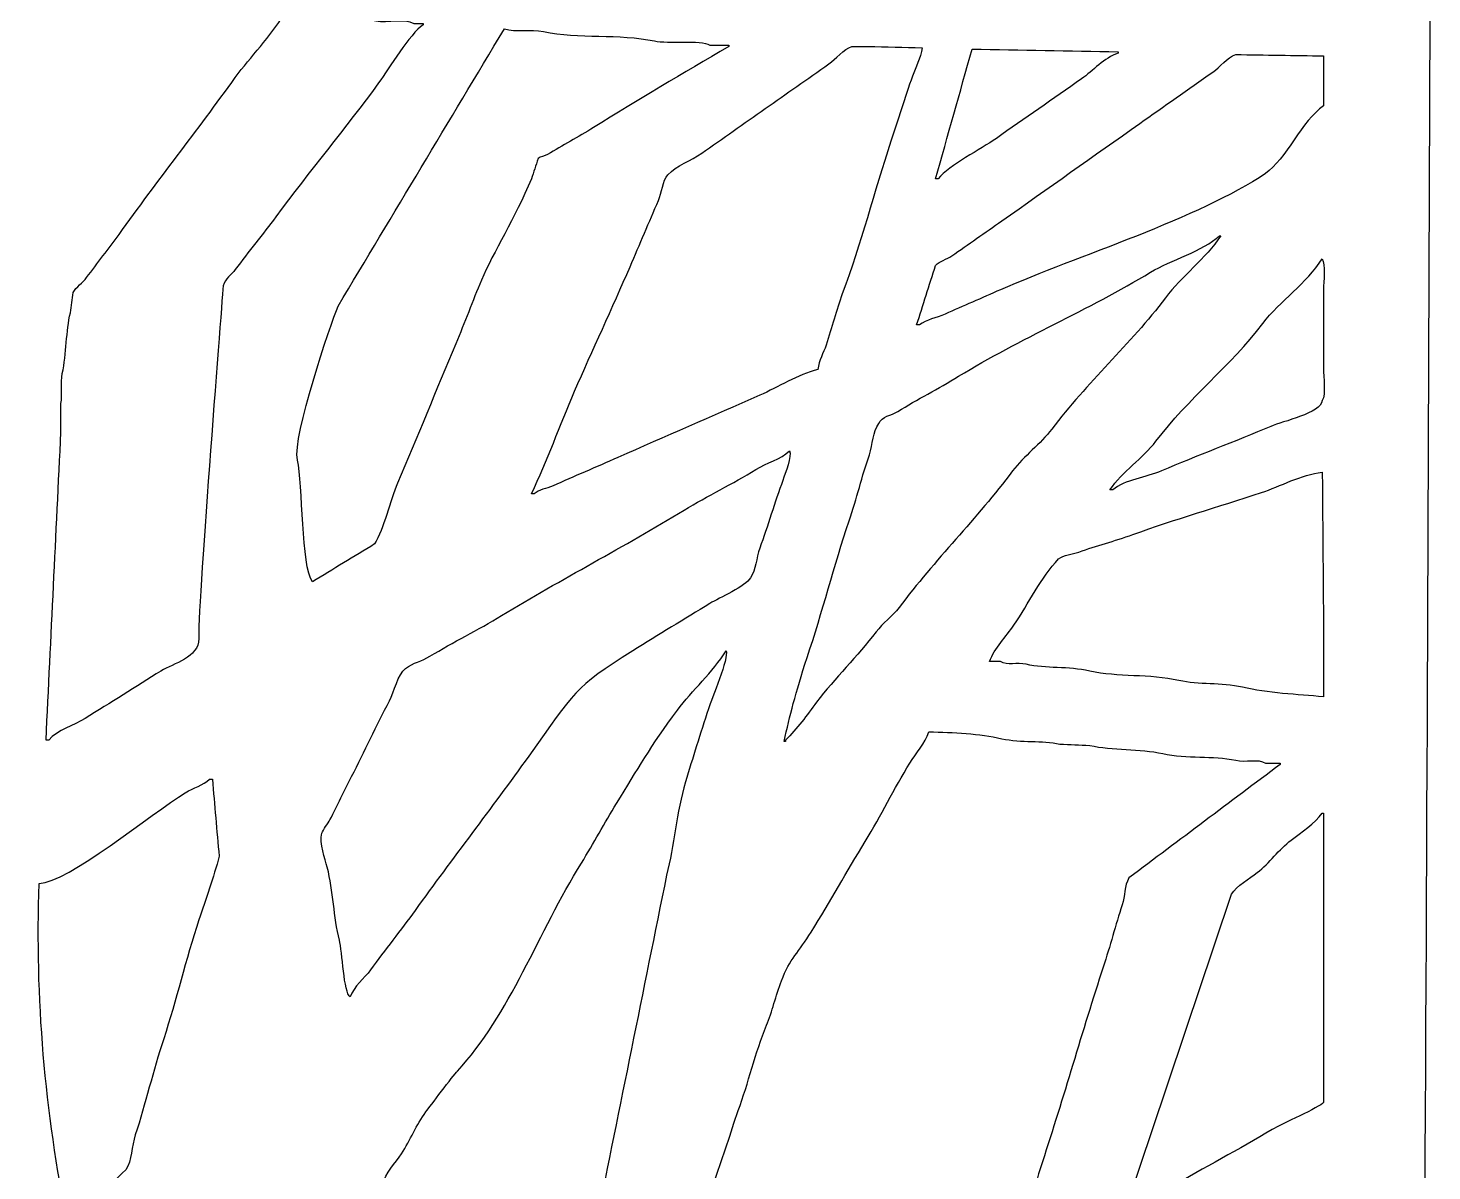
# Model space of a CAD drawing. Header units: centimetres. Extents: x -6.54 to -1.5, y -9 to -0.19.
# Drawn here: x -3.754 to -1.5, y -3.738 to -1.902 of the extents above; entities that cross this region are included whole.
import ezdxf

# ---------------------------------------------------------------- set-up
doc = ezdxf.new("R2010")
doc.units = ezdxf.units.CM
doc.header["$MEASUREMENT"] = 0
doc.layers.add('layer 1', color=7, linetype='Continuous')

msp = doc.modelspace()

# ---------------------------------------------------------------- linework, layer by layer
at = {"layer": 'layer 1', "color": 250, "lineweight": 30}
for points, knots in [([(-6.54303, -0.18929), (-4.86203, -0.18929), (-3.18053, -0.18929), (-1.49953, -0.18929), (-1.49953, -0.18929), (-1.49953, -3.14439), (-1.52993, -6.08151), (-1.52993, -9.00022), (-1.52993, -9.00022), (-3.19717, -9.00022), (-4.86492, -9.00022), (-6.53217, -9.00022), (-6.53217, -9.00022), (-6.53217, -8.49339), (-6.53217, -7.98641), (-6.53217, -7.47959), (-6.53217, -7.47959), (-6.53579, -7.47959), (-6.53941, -7.47959), (-6.54303, -7.47959), (-6.54303, -7.47959), (-6.54303, -5.04973), (-6.54303, -2.61914), (-6.54303, -0.18929)], [0, 0, 0, 0, 0.1428571, 0.1428571, 0.1428571, 0.1428571, 0.2857143, 0.2857143, 0.2857143, 0.2857143, 0.4285714, 0.4285714, 0.4285714, 0.4285714, 0.5714286, 0.5714286, 0.5714286, 0.5714286, 0.7142857, 0.7142857, 0.7142857, 0.7142857, 1, 1, 1, 1]), ([(-3.34315, -1.87935), (-3.36436, -1.91643), (-3.39675, -1.94739), (-3.42132, -1.98145), (-3.42132, -1.98145), (-3.48279, -2.06668), (-3.54675, -2.14814), (-3.60803, -2.23344), (-3.60803, -2.23344), (-3.6247, -2.25664), (-3.64283, -2.27932), (-3.66014, -2.30295), (-3.66014, -2.30295), (-3.66582, -2.31071), (-3.67733, -2.31831), (-3.68185, -2.32685), (-3.68185, -2.32685), (-3.6833, -2.33771), (-3.68474, -2.34857), (-3.68619, -2.35943), (-3.68619, -2.35943), (-3.69335, -2.38854), (-3.69216, -2.42484), (-3.69922, -2.45719), (-3.69922, -2.45719), (-3.70245, -2.47202), (-3.69874, -2.49284), (-3.70139, -2.50498), (-3.70139, -2.50498), (-3.70139, -2.52018), (-3.70139, -2.53539), (-3.70139, -2.5506), (-3.70139, -2.5506), (-3.70935, -2.71568), (-3.71731, -2.88081), (-3.72527, -3.04589), (-3.72527, -3.04589), (-3.72382, -3.04589), (-3.72238, -3.04589), (-3.72093, -3.04589), (-3.72093, -3.04589), (-3.70738, -3.02982), (-3.68056, -3.02248), (-3.66231, -3.01113), (-3.66231, -3.01113), (-3.62232, -2.98627), (-3.58068, -2.96001), (-3.54073, -2.9351), (-3.54073, -2.9351), (-3.52084, -2.9227), (-3.47991, -2.9135), (-3.47994, -2.88296), (-3.47994, -2.88296), (-3.48307, -2.8517), (-3.44445, -2.36349), (-3.44086, -2.31599), (-3.44086, -2.31599), (-3.43755, -2.30445), (-3.42747, -2.2983), (-3.42132, -2.28992), (-3.42132, -2.28992), (-3.40001, -2.26092), (-3.37705, -2.2336), (-3.35618, -2.2052), (-3.35618, -2.2052), (-3.30246, -2.13209), (-3.24443, -2.06264), (-3.19118, -1.99014), (-3.19118, -1.99014), (-3.17386, -1.96656), (-3.14149, -1.91155), (-3.11953, -1.89673), (-3.11953, -1.89673), (-3.11953, -1.89601), (-3.11953, -1.89528), (-3.11953, -1.89456), (-3.11953, -1.89456), (-3.12459, -1.89456), (-3.12966, -1.89456), (-3.13473, -1.89456), (-3.13473, -1.89456), (-3.14949, -1.88552), (-3.17643, -1.89433), (-3.19552, -1.89021), (-3.19552, -1.89021), (-3.2381, -1.88103), (-3.29645, -1.87946), (-3.34315, -1.87935)], [0, 0, 0, 0, 0.0434783, 0.0434783, 0.0434783, 0.0434783, 0.0869565, 0.0869565, 0.0869565, 0.0869565, 0.1304348, 0.1304348, 0.1304348, 0.1304348, 0.173913, 0.173913, 0.173913, 0.173913, 0.2173913, 0.2173913, 0.2173913, 0.2173913, 0.2608696, 0.2608696, 0.2608696, 0.2608696, 0.3043478, 0.3043478, 0.3043478, 0.3043478, 0.3478261, 0.3478261, 0.3478261, 0.3478261, 0.3913043, 0.3913043, 0.3913043, 0.3913043, 0.4347826, 0.4347826, 0.4347826, 0.4347826, 0.4782609, 0.4782609, 0.4782609, 0.4782609, 0.5217391, 0.5217391, 0.5217391, 0.5217391, 0.5652174, 0.5652174, 0.5652174, 0.5652174, 0.6086957, 0.6086957, 0.6086957, 0.6086957, 0.6521739, 0.6521739, 0.6521739, 0.6521739, 0.6956522, 0.6956522, 0.6956522, 0.6956522, 0.7391304, 0.7391304, 0.7391304, 0.7391304, 0.7826087, 0.7826087, 0.7826087, 0.7826087, 0.826087, 0.826087, 0.826087, 0.826087, 0.8695652, 0.8695652, 0.8695652, 0.8695652, 0.9130435, 0.9130435, 0.9130435, 0.9130435, 1, 1, 1, 1]), ([(-2.98926, -1.90325), (-3.07827, -2.05167), (-3.1673, -2.20015), (-3.25631, -2.34857), (-3.25631, -2.34857), (-3.26805, -2.37903), (-3.33016, -2.55703), (-3.32144, -2.59622), (-3.32144, -2.59622), (-3.31309, -2.63376), (-3.31554, -2.76747), (-3.29756, -2.79173), (-3.29756, -2.79173), (-3.26427, -2.77145), (-3.23098, -2.75117), (-3.19769, -2.7309), (-3.19769, -2.7309), (-3.18268, -2.70706), (-3.17273, -2.66074), (-3.16078, -2.63315), (-3.16078, -2.63315), (-3.12918, -2.56019), (-3.0985, -2.48268), (-3.06742, -2.4094), (-3.06742, -2.4094), (-3.0527, -2.37469), (-3.04024, -2.34048), (-3.02617, -2.3073), (-3.02617, -2.3073), (-3.0067, -2.26137), (-2.97233, -2.20776), (-2.94584, -2.14437), (-2.94584, -2.14437), (-2.94222, -2.13351), (-2.9386, -2.12265), (-2.93499, -2.11179), (-2.93499, -2.11179), (-2.93142, -2.10796), (-2.92445, -2.10818), (-2.91979, -2.10527), (-2.91979, -2.10527), (-2.89591, -2.09038), (-2.87072, -2.07719), (-2.84597, -2.06183), (-2.84597, -2.06183), (-2.77481, -2.01768), (-2.7016, -1.97404), (-2.62886, -1.93149), (-2.62886, -1.93149), (-2.62886, -1.93076), (-2.62886, -1.93004), (-2.62886, -1.92932), (-2.62886, -1.92932), (-2.63899, -1.92932), (-2.64912, -1.92932), (-2.65925, -1.92932), (-2.65925, -1.92932), (-2.67391, -1.92047), (-2.72657, -1.92752), (-2.74827, -1.9228), (-2.74827, -1.9228), (-2.80412, -1.91064), (-2.87048, -1.91967), (-2.9263, -1.90759), (-2.9263, -1.90759), (-2.9478, -1.90294), (-2.97059, -1.90948), (-2.98926, -1.90325)], [0, 0, 0, 0, 0.0555556, 0.0555556, 0.0555556, 0.0555556, 0.1111111, 0.1111111, 0.1111111, 0.1111111, 0.1666667, 0.1666667, 0.1666667, 0.1666667, 0.2222222, 0.2222222, 0.2222222, 0.2222222, 0.2777778, 0.2777778, 0.2777778, 0.2777778, 0.3333333, 0.3333333, 0.3333333, 0.3333333, 0.3888889, 0.3888889, 0.3888889, 0.3888889, 0.4444444, 0.4444444, 0.4444444, 0.4444444, 0.5, 0.5, 0.5, 0.5, 0.5555556, 0.5555556, 0.5555556, 0.5555556, 0.6111111, 0.6111111, 0.6111111, 0.6111111, 0.6666667, 0.6666667, 0.6666667, 0.6666667, 0.7222222, 0.7222222, 0.7222222, 0.7222222, 0.7777778, 0.7777778, 0.7777778, 0.7777778, 0.8333333, 0.8333333, 0.8333333, 0.8333333, 0.8888889, 0.8888889, 0.8888889, 0.8888889, 1, 1, 1, 1]), ([(-2.31839, -1.93366), (-2.34733, -1.93293), (-2.37629, -1.93221), (-2.40523, -1.93149), (-2.40523, -1.93149), (-2.41392, -1.93149), (-2.4226, -1.93149), (-2.43129, -1.93149), (-2.43129, -1.93149), (-2.4442, -1.93596), (-2.45725, -1.95203), (-2.4682, -1.95973), (-2.4682, -1.95973), (-2.50257, -1.98388), (-2.53653, -2.00775), (-2.57024, -2.03141), (-2.57024, -2.03141), (-2.60462, -2.05555), (-2.63859, -2.07948), (-2.67228, -2.1031), (-2.67228, -2.1031), (-2.68882, -2.11469), (-2.713, -2.12318), (-2.72656, -2.13786), (-2.72656, -2.13786), (-2.73517, -2.14719), (-2.73649, -2.16706), (-2.74176, -2.17913), (-2.74176, -2.17913), (-2.75681, -2.21365), (-2.77165, -2.24923), (-2.78735, -2.28557), (-2.78735, -2.28557), (-2.81575, -2.35133), (-2.84786, -2.41981), (-2.87637, -2.48543), (-2.87637, -2.48543), (-2.90062, -2.54126), (-2.92, -2.59664), (-2.94584, -2.65052), (-2.94584, -2.65052), (-2.94439, -2.65052), (-2.94295, -2.65052), (-2.9415, -2.65052), (-2.9415, -2.65052), (-2.93318, -2.64323), (-2.92224, -2.6424), (-2.9111, -2.63749), (-2.9111, -2.63749), (-2.87722, -2.62255), (-2.84241, -2.60751), (-2.80689, -2.59187), (-2.80689, -2.59187), (-2.73171, -2.55877), (-2.65578, -2.52563), (-2.57892, -2.49195), (-2.57892, -2.49195), (-2.54938, -2.479), (-2.51867, -2.45865), (-2.48556, -2.45067), (-2.48556, -2.45067), (-2.48407, -2.43592), (-2.47664, -2.42366), (-2.47254, -2.41157), (-2.47254, -2.41157), (-2.46286, -2.38303), (-2.45639, -2.35536), (-2.44648, -2.32902), (-2.44648, -2.32902), (-2.41577, -2.24735), (-2.39598, -2.16644), (-2.36832, -2.08355), (-2.36832, -2.08355), (-2.35708, -2.04984), (-2.34651, -2.01415), (-2.33359, -1.97928), (-2.33359, -1.97928), (-2.32835, -1.96516), (-2.32078, -1.9505), (-2.31839, -1.93366)], [0, 0, 0, 0, 0.047619, 0.047619, 0.047619, 0.047619, 0.0952381, 0.0952381, 0.0952381, 0.0952381, 0.1428571, 0.1428571, 0.1428571, 0.1428571, 0.1904762, 0.1904762, 0.1904762, 0.1904762, 0.2380952, 0.2380952, 0.2380952, 0.2380952, 0.2857143, 0.2857143, 0.2857143, 0.2857143, 0.3333333, 0.3333333, 0.3333333, 0.3333333, 0.3809524, 0.3809524, 0.3809524, 0.3809524, 0.4285714, 0.4285714, 0.4285714, 0.4285714, 0.4761905, 0.4761905, 0.4761905, 0.4761905, 0.5238095, 0.5238095, 0.5238095, 0.5238095, 0.5714286, 0.5714286, 0.5714286, 0.5714286, 0.6190476, 0.6190476, 0.6190476, 0.6190476, 0.6666667, 0.6666667, 0.6666667, 0.6666667, 0.7142857, 0.7142857, 0.7142857, 0.7142857, 0.7619048, 0.7619048, 0.7619048, 0.7619048, 0.8095238, 0.8095238, 0.8095238, 0.8095238, 0.8571429, 0.8571429, 0.8571429, 0.8571429, 0.9047619, 0.9047619, 0.9047619, 0.9047619, 1, 1, 1, 1]), ([(-2.23806, -1.93583), (-2.25759, -2.00534), (-2.27714, -2.07487), (-2.29668, -2.14437), (-2.29668, -2.14437), (-2.29523, -2.14437), (-2.29378, -2.14437), (-2.29234, -2.14437), (-2.29234, -2.14437), (-2.27462, -2.12209), (-2.22424, -2.09692), (-2.19898, -2.07921), (-2.19898, -2.07921), (-2.15379, -2.04752), (-2.1081, -2.01581), (-2.0622, -1.98362), (-2.0622, -1.98362), (-2.04411, -1.97094), (-2.02571, -1.94983), (-2.00358, -1.94235), (-2.00358, -1.94235), (-2.00358, -1.94162), (-2.00358, -1.9409), (-2.00358, -1.94018), (-2.00358, -1.94018), (-2.08173, -1.93873), (-2.1599, -1.93728), (-2.23806, -1.93583)], [0, 0, 0, 0, 0.125, 0.125, 0.125, 0.125, 0.25, 0.25, 0.25, 0.25, 0.375, 0.375, 0.375, 0.375, 0.5, 0.5, 0.5, 0.5, 0.625, 0.625, 0.625, 0.625, 0.75, 0.75, 0.75, 0.75, 1, 1, 1, 1]), ([(-1.67357, -1.94669), (-1.7206, -1.94597), (-1.76765, -1.94524), (-1.81469, -1.94452), (-1.81469, -1.94452), (-1.82795, -1.94915), (-1.84048, -1.96493), (-1.8516, -1.97276), (-1.8516, -1.97276), (-1.89106, -2.00054), (-1.93008, -2.02799), (-1.96884, -2.05531), (-1.96884, -2.05531), (-2.04301, -2.10759), (-2.11672, -2.16003), (-2.19029, -2.21172), (-2.19029, -2.21172), (-2.21745, -2.23079), (-2.24417, -2.24959), (-2.27062, -2.2682), (-2.27062, -2.2682), (-2.27829, -2.27359), (-2.29056, -2.27655), (-2.29668, -2.2834), (-2.29668, -2.2834), (-2.30681, -2.31526), (-2.31694, -2.34713), (-2.32707, -2.37899), (-2.32707, -2.37899), (-2.32563, -2.37899), (-2.32418, -2.37899), (-2.32273, -2.37899), (-2.32273, -2.37899), (-2.31103, -2.37026), (-2.29571, -2.36786), (-2.28148, -2.36161), (-2.28148, -2.36161), (-2.25251, -2.34888), (-2.22287, -2.33584), (-2.19246, -2.3225), (-2.19246, -2.3225), (-2.07165, -2.2695), (-1.87303, -2.20747), (-1.76692, -2.13569), (-1.76692, -2.13569), (-1.73357, -2.11312), (-1.70849, -2.05049), (-1.67357, -2.02707), (-1.67357, -2.02707), (-1.67357, -2.00028), (-1.67357, -1.97348), (-1.67357, -1.94669)], [0, 0, 0, 0, 0.0714286, 0.0714286, 0.0714286, 0.0714286, 0.1428571, 0.1428571, 0.1428571, 0.1428571, 0.2142857, 0.2142857, 0.2142857, 0.2142857, 0.2857143, 0.2857143, 0.2857143, 0.2857143, 0.3571429, 0.3571429, 0.3571429, 0.3571429, 0.4285714, 0.4285714, 0.4285714, 0.4285714, 0.5, 0.5, 0.5, 0.5, 0.5714286, 0.5714286, 0.5714286, 0.5714286, 0.6428571, 0.6428571, 0.6428571, 0.6428571, 0.7142857, 0.7142857, 0.7142857, 0.7142857, 0.7857143, 0.7857143, 0.7857143, 0.7857143, 0.8571429, 0.8571429, 0.8571429, 0.8571429, 1, 1, 1, 1]), ([(-1.84074, -2.23561), (-1.86728, -2.26095), (-1.91864, -2.27429), (-1.95147, -2.29426), (-1.95147, -2.29426), (-2.05053, -2.35454), (-2.16101, -2.40105), (-2.25977, -2.46153), (-2.25977, -2.46153), (-2.29236, -2.48149), (-2.32597, -2.49865), (-2.35747, -2.51801), (-2.35747, -2.51801), (-2.36793, -2.52444), (-2.38298, -2.52571), (-2.38787, -2.53756), (-2.38787, -2.53756), (-2.39743, -2.55076), (-2.39733, -2.57045), (-2.40306, -2.58753), (-2.40306, -2.58753), (-2.41453, -2.62168), (-2.42347, -2.65765), (-2.43563, -2.69397), (-2.43563, -2.69397), (-2.45955, -2.76543), (-2.4785, -2.83985), (-2.50293, -2.91338), (-2.50293, -2.91338), (-2.52204, -2.97089), (-2.53072, -3.00738), (-2.53984, -3.04806), (-2.53984, -3.04806), (-2.53912, -3.04806), (-2.5384, -3.04806), (-2.53767, -3.04806), (-2.53767, -3.04806), (-2.53767, -3.04734), (-2.53767, -3.04661), (-2.53767, -3.04589), (-2.53767, -3.04589), (-2.51894, -3.02799), (-2.50344, -3.00596), (-2.48774, -2.98506), (-2.48774, -2.98506), (-2.45837, -2.94598), (-2.42199, -2.91174), (-2.39221, -2.8721), (-2.39221, -2.8721), (-2.38182, -2.85828), (-2.3657, -2.84682), (-2.3553, -2.833), (-2.3553, -2.833), (-2.29791, -2.75674), (-2.23033, -2.68977), (-2.17292, -2.6136), (-2.17292, -2.6136), (-2.15481, -2.58956), (-2.12808, -2.57023), (-2.10996, -2.54625), (-2.10996, -2.54625), (-2.05384, -2.47197), (-1.98373, -2.40993), (-1.92759, -2.33554), (-1.92759, -2.33554), (-1.90111, -2.30045), (-1.86297, -2.27286), (-1.83857, -2.23561), (-1.83857, -2.23561), (-1.8393, -2.23561), (-1.84002, -2.23561), (-1.84074, -2.23561)], [0, 0, 0, 0, 0.0526316, 0.0526316, 0.0526316, 0.0526316, 0.1052632, 0.1052632, 0.1052632, 0.1052632, 0.1578947, 0.1578947, 0.1578947, 0.1578947, 0.2105263, 0.2105263, 0.2105263, 0.2105263, 0.2631579, 0.2631579, 0.2631579, 0.2631579, 0.3157895, 0.3157895, 0.3157895, 0.3157895, 0.3684211, 0.3684211, 0.3684211, 0.3684211, 0.4210526, 0.4210526, 0.4210526, 0.4210526, 0.4736842, 0.4736842, 0.4736842, 0.4736842, 0.5263158, 0.5263158, 0.5263158, 0.5263158, 0.5789474, 0.5789474, 0.5789474, 0.5789474, 0.6315789, 0.6315789, 0.6315789, 0.6315789, 0.6842105, 0.6842105, 0.6842105, 0.6842105, 0.7368421, 0.7368421, 0.7368421, 0.7368421, 0.7894737, 0.7894737, 0.7894737, 0.7894737, 0.8421053, 0.8421053, 0.8421053, 0.8421053, 0.8947368, 0.8947368, 0.8947368, 0.8947368, 1, 1, 1, 1]), ([(-1.67574, -2.27254), (-1.70111, -2.31278), (-1.74322, -2.3397), (-1.77127, -2.37681), (-1.77127, -2.37681), (-1.82265, -2.4448), (-1.89144, -2.49781), (-1.94279, -2.56581), (-1.94279, -2.56581), (-1.964, -2.59389), (-1.99681, -2.61429), (-2.0166, -2.64401), (-2.0166, -2.64401), (-2.01516, -2.64401), (-2.01371, -2.64401), (-2.01226, -2.64401), (-2.01226, -2.64401), (-1.9928, -2.62765), (-1.95865, -2.62402), (-1.9341, -2.6136), (-1.9341, -2.6136), (-1.877, -2.58934), (-1.81544, -2.56618), (-1.75824, -2.54191), (-1.75824, -2.54191), (-1.73957, -2.53399), (-1.67742, -2.52062), (-1.67574, -2.50063), (-1.67574, -2.50063), (-1.66953, -2.49083), (-1.67357, -2.46273), (-1.67357, -2.4485), (-1.67357, -2.4485), (-1.67357, -2.40651), (-1.67357, -2.3645), (-1.67357, -2.3225), (-1.67357, -2.3225), (-1.67357, -2.30873), (-1.66977, -2.28198), (-1.67574, -2.27254)], [0, 0, 0, 0, 0.0909091, 0.0909091, 0.0909091, 0.0909091, 0.1818182, 0.1818182, 0.1818182, 0.1818182, 0.2727273, 0.2727273, 0.2727273, 0.2727273, 0.3636364, 0.3636364, 0.3636364, 0.3636364, 0.4545455, 0.4545455, 0.4545455, 0.4545455, 0.5454545, 0.5454545, 0.5454545, 0.5454545, 0.6363636, 0.6363636, 0.6363636, 0.6363636, 0.7272727, 0.7272727, 0.7272727, 0.7272727, 0.8181818, 0.8181818, 0.8181818, 0.8181818, 1, 1, 1, 1]), ([(-2.53116, -2.58101), (-2.54588, -2.59513), (-2.56741, -2.60043), (-2.58544, -2.61142), (-2.58544, -2.61142), (-2.62253, -2.63406), (-2.66237, -2.65334), (-2.70051, -2.67659), (-2.70051, -2.67659), (-2.79613, -2.73491), (-2.89801, -2.78765), (-2.99361, -2.84603), (-2.99361, -2.84603), (-3.03171, -2.86931), (-3.07158, -2.88858), (-3.10867, -2.9112), (-3.10867, -2.9112), (-3.12151, -2.91903), (-3.13613, -2.92173), (-3.14775, -2.93076), (-3.14775, -2.93076), (-3.16052, -2.94066), (-3.16609, -2.96801), (-3.17381, -2.98289), (-3.17381, -2.98289), (-3.19444, -3.02267), (-3.21349, -3.06385), (-3.2346, -3.10454), (-3.2346, -3.10454), (-3.24629, -3.12708), (-3.25718, -3.15059), (-3.26934, -3.17405), (-3.26934, -3.17405), (-3.27259, -3.18034), (-3.28026, -3.18911), (-3.28236, -3.19578), (-3.28236, -3.19578), (-3.28723, -3.21124), (-3.27679, -3.23782), (-3.27368, -3.25009), (-3.27368, -3.25009), (-3.26368, -3.28946), (-3.26358, -3.3302), (-3.25414, -3.36739), (-3.25414, -3.36739), (-3.24952, -3.38559), (-3.24739, -3.45165), (-3.23677, -3.45863), (-3.23677, -3.45863), (-3.2311, -3.44148), (-3.21404, -3.42883), (-3.2042, -3.41518), (-3.2042, -3.41518), (-3.18072, -3.3826), (-3.15563, -3.35161), (-3.13256, -3.3196), (-3.13256, -3.3196), (-3.07233, -3.23603), (-3.01029, -3.15561), (-2.95018, -3.07196), (-2.95018, -3.07196), (-2.87492, -2.96722), (-2.87874, -2.963), (-2.78301, -2.90251), (-2.78301, -2.90251), (-2.74164, -2.87638), (-2.69987, -2.85186), (-2.65925, -2.82648), (-2.65925, -2.82648), (-2.64418, -2.81707), (-2.60114, -2.7993), (-2.59412, -2.78521), (-2.59412, -2.78521), (-2.5848, -2.77279), (-2.58476, -2.75328), (-2.57892, -2.73742), (-2.57892, -2.73742), (-2.56617, -2.70277), (-2.55477, -2.66344), (-2.54201, -2.6288), (-2.54201, -2.6288), (-2.53782, -2.61743), (-2.52717, -2.58954), (-2.53116, -2.58101)], [0, 0, 0, 0, 0.0454545, 0.0454545, 0.0454545, 0.0454545, 0.0909091, 0.0909091, 0.0909091, 0.0909091, 0.1363636, 0.1363636, 0.1363636, 0.1363636, 0.1818182, 0.1818182, 0.1818182, 0.1818182, 0.2272727, 0.2272727, 0.2272727, 0.2272727, 0.2727273, 0.2727273, 0.2727273, 0.2727273, 0.3181818, 0.3181818, 0.3181818, 0.3181818, 0.3636364, 0.3636364, 0.3636364, 0.3636364, 0.4090909, 0.4090909, 0.4090909, 0.4090909, 0.4545455, 0.4545455, 0.4545455, 0.4545455, 0.5, 0.5, 0.5, 0.5, 0.5454545, 0.5454545, 0.5454545, 0.5454545, 0.5909091, 0.5909091, 0.5909091, 0.5909091, 0.6363636, 0.6363636, 0.6363636, 0.6363636, 0.6818182, 0.6818182, 0.6818182, 0.6818182, 0.7272727, 0.7272727, 0.7272727, 0.7272727, 0.7727273, 0.7727273, 0.7727273, 0.7727273, 0.8181818, 0.8181818, 0.8181818, 0.8181818, 0.8636364, 0.8636364, 0.8636364, 0.8636364, 0.9090909, 0.9090909, 0.9090909, 0.9090909, 1, 1, 1, 1]), ([(-1.67357, -2.97637), (-1.67346, -2.8525), (-1.67451, -2.73584), (-1.67574, -2.61577), (-1.67574, -2.61577), (-1.70944, -2.61941), (-1.74314, -2.63829), (-1.77344, -2.64835), (-1.77344, -2.64835), (-1.84327, -2.67155), (-1.91262, -2.69123), (-1.9797, -2.7157), (-1.9797, -2.7157), (-2.00955, -2.72658), (-2.03872, -2.73361), (-2.06654, -2.74394), (-2.06654, -2.74394), (-2.07776, -2.7481), (-2.0907, -2.74798), (-2.09911, -2.7548), (-2.09911, -2.7548), (-2.12745, -2.78577), (-2.14713, -2.82572), (-2.17075, -2.86124), (-2.17075, -2.86124), (-2.1829, -2.8795), (-2.20247, -2.89794), (-2.20983, -2.91989), (-2.20983, -2.91989), (-2.20404, -2.91989), (-2.19825, -2.91989), (-2.19246, -2.91989), (-2.19246, -2.91989), (-2.18182, -2.92631), (-2.16548, -2.92105), (-2.15121, -2.92424), (-2.15121, -2.92424), (-2.11924, -2.93138), (-2.08367, -2.9274), (-2.04917, -2.9351), (-2.04917, -2.9351), (-2.00381, -2.94523), (-1.95371, -2.93963), (-1.90588, -2.9503), (-1.90588, -2.9503), (-1.8739, -2.95744), (-1.83834, -2.95347), (-1.80383, -2.96117), (-1.80383, -2.96117), (-1.7639, -2.97007), (-1.7154, -2.9731), (-1.67357, -2.97637)], [0, 0, 0, 0, 0.0714286, 0.0714286, 0.0714286, 0.0714286, 0.1428571, 0.1428571, 0.1428571, 0.1428571, 0.2142857, 0.2142857, 0.2142857, 0.2142857, 0.2857143, 0.2857143, 0.2857143, 0.2857143, 0.3571429, 0.3571429, 0.3571429, 0.3571429, 0.4285714, 0.4285714, 0.4285714, 0.4285714, 0.5, 0.5, 0.5, 0.5, 0.5714286, 0.5714286, 0.5714286, 0.5714286, 0.6428571, 0.6428571, 0.6428571, 0.6428571, 0.7142857, 0.7142857, 0.7142857, 0.7142857, 0.7857143, 0.7857143, 0.7857143, 0.7857143, 0.8571429, 0.8571429, 0.8571429, 0.8571429, 1, 1, 1, 1]), ([(-2.6332, -2.90251), (-2.65486, -2.9374), (-2.68722, -2.96553), (-2.71136, -2.9981), (-2.71136, -2.9981), (-2.75437, -3.05611), (-2.77508, -3.0926), (-2.80906, -3.14799), (-2.80906, -3.14799), (-2.8281, -3.17901), (-2.84573, -3.21173), (-2.86551, -3.24357), (-2.86551, -3.24357), (-2.93384, -3.35358), (-2.98095, -3.48789), (-3.06461, -3.57785), (-3.06461, -3.57785), (-3.07118, -3.58491), (-3.10939, -3.63529), (-3.11519, -3.64328), (-3.11519, -3.64328), (-3.13063, -3.66452), (-3.14021, -3.68828), (-3.15427, -3.71062), (-3.15427, -3.71062), (-3.16371, -3.72562), (-3.18088, -3.74097), (-3.18466, -3.76058), (-3.18466, -3.76058), (-3.17933, -3.76912), (-3.18135, -3.77972), (-3.17815, -3.79099), (-3.17815, -3.79099), (-3.16834, -3.82553), (-3.16471, -3.86266), (-3.15427, -3.89961), (-3.15427, -3.89961), (-3.12286, -4.01076), (-3.1074, -4.13145), (-3.07611, -4.24284), (-3.07611, -4.24284), (-3.06678, -4.27602), (-3.06309, -4.30961), (-3.0544, -4.34059), (-3.0544, -4.34059), (-3.05129, -4.35167), (-3.0535, -4.36284), (-3.04788, -4.371), (-3.04788, -4.371), (-3.04788, -4.36955), (-3.04788, -4.36811), (-3.04788, -4.36666), (-3.04788, -4.36666), (-3.03283, -4.34623), (-3.02987, -4.31526), (-3.01966, -4.29063), (-3.01966, -4.29063), (-2.99633, -4.23433), (-2.9785, -4.1748), (-2.95453, -4.11684), (-2.95453, -4.11684), (-2.92887, -4.05482), (-2.90918, -3.98937), (-2.88288, -3.92568), (-2.88288, -3.92568), (-2.86919, -3.89252), (-2.85289, -3.85584), (-2.84163, -3.82141), (-2.84163, -3.82141), (-2.804, -3.63533), (-2.76636, -3.4492), (-2.72873, -3.26312), (-2.72873, -3.26312), (-2.7158, -3.21539), (-2.7131, -3.16208), (-2.69833, -3.11323), (-2.69833, -3.11323), (-2.68669, -3.07471), (-2.67464, -3.03585), (-2.66142, -2.99592), (-2.66142, -2.99592), (-2.6564, -2.98075), (-2.6282, -2.9133), (-2.6332, -2.90251)], [0, 0, 0, 0, 0.0454545, 0.0454545, 0.0454545, 0.0454545, 0.0909091, 0.0909091, 0.0909091, 0.0909091, 0.1363636, 0.1363636, 0.1363636, 0.1363636, 0.1818182, 0.1818182, 0.1818182, 0.1818182, 0.2272727, 0.2272727, 0.2272727, 0.2272727, 0.2727273, 0.2727273, 0.2727273, 0.2727273, 0.3181818, 0.3181818, 0.3181818, 0.3181818, 0.3636364, 0.3636364, 0.3636364, 0.3636364, 0.4090909, 0.4090909, 0.4090909, 0.4090909, 0.4545455, 0.4545455, 0.4545455, 0.4545455, 0.5, 0.5, 0.5, 0.5, 0.5454545, 0.5454545, 0.5454545, 0.5454545, 0.5909091, 0.5909091, 0.5909091, 0.5909091, 0.6363636, 0.6363636, 0.6363636, 0.6363636, 0.6818182, 0.6818182, 0.6818182, 0.6818182, 0.7272727, 0.7272727, 0.7272727, 0.7272727, 0.7727273, 0.7727273, 0.7727273, 0.7727273, 0.8181818, 0.8181818, 0.8181818, 0.8181818, 0.8636364, 0.8636364, 0.8636364, 0.8636364, 0.9090909, 0.9090909, 0.9090909, 0.9090909, 1, 1, 1, 1]), ([(-2.30753, -3.03285), (-2.31314, -3.05143), (-2.32844, -3.06736), (-2.33793, -3.08282), (-2.33793, -3.08282), (-2.36369, -3.12476), (-2.38386, -3.16684), (-2.40958, -3.20881), (-2.40958, -3.20881), (-2.43965, -3.25788), (-2.46564, -3.30474), (-2.49642, -3.35436), (-2.49642, -3.35436), (-2.51624, -3.38631), (-2.53078, -3.39735), (-2.54418, -3.43256), (-2.54418, -3.43256), (-2.55354, -3.45712), (-2.55893, -3.48219), (-2.56807, -3.50425), (-2.56807, -3.50425), (-2.58661, -3.54903), (-2.59721, -3.59713), (-2.61366, -3.6411), (-2.61366, -3.6411), (-2.68675, -3.85976), (-2.75986, -4.07849), (-2.83294, -4.29714), (-2.83294, -4.29714), (-2.83222, -4.29714), (-2.8315, -4.29714), (-2.83077, -4.29714), (-2.83077, -4.29714), (-2.73141, -4.2422), (-2.67035, -4.22769), (-2.59629, -4.17332), (-2.59629, -4.17332), (-2.54594, -4.13636), (-2.50129, -4.09661), (-2.44648, -4.06253), (-2.44648, -4.06253), (-2.41366, -4.04213), (-2.37445, -4.02327), (-2.34444, -4.00171), (-2.34444, -4.00171), (-2.30301, -3.97193), (-2.26427, -3.93587), (-2.22286, -3.90613), (-2.22286, -3.90613), (-2.20839, -3.89574), (-2.17536, -3.87863), (-2.16641, -3.86485), (-2.16641, -3.86485), (-2.15896, -3.85339), (-2.16005, -3.83724), (-2.15556, -3.82358), (-2.15556, -3.82358), (-2.145, -3.79149), (-2.13638, -3.75771), (-2.12516, -3.72365), (-2.12516, -3.72365), (-2.09143, -3.62129), (-2.06106, -3.51324), (-2.02746, -3.41084), (-2.02746, -3.41084), (-2.01628, -3.37677), (-2.00758, -3.34301), (-1.99706, -3.31091), (-1.99706, -3.31091), (-1.99233, -3.29645), (-1.99362, -3.28042), (-1.98621, -3.26746), (-1.98621, -3.26746), (-1.90516, -3.20664), (-1.82409, -3.14581), (-1.74304, -3.08499), (-1.74304, -3.08499), (-1.74304, -3.08426), (-1.74304, -3.08354), (-1.74304, -3.08282), (-1.74304, -3.08282), (-1.751, -3.08282), (-1.75897, -3.08282), (-1.76692, -3.08282), (-1.76692, -3.08282), (-1.77894, -3.07558), (-1.79894, -3.08194), (-1.81469, -3.07847), (-1.81469, -3.07847), (-1.85147, -3.07037), (-1.89255, -3.07628), (-1.93193, -3.06761), (-1.93193, -3.06761), (-1.96849, -3.05956), (-2.0126, -3.06258), (-2.04917, -3.05458), (-2.04917, -3.05458), (-2.06509, -3.05385), (-2.08102, -3.05313), (-2.09694, -3.0524), (-2.09694, -3.0524), (-2.12603, -3.046), (-2.15863, -3.05068), (-2.19029, -3.04372), (-2.19029, -3.04372), (-2.22595, -3.03587), (-2.26823, -3.03325), (-2.30753, -3.03285)], [0, 0, 0, 0, 0.0357143, 0.0357143, 0.0357143, 0.0357143, 0.0714286, 0.0714286, 0.0714286, 0.0714286, 0.1071429, 0.1071429, 0.1071429, 0.1071429, 0.1428571, 0.1428571, 0.1428571, 0.1428571, 0.1785714, 0.1785714, 0.1785714, 0.1785714, 0.2142857, 0.2142857, 0.2142857, 0.2142857, 0.25, 0.25, 0.25, 0.25, 0.2857143, 0.2857143, 0.2857143, 0.2857143, 0.3214286, 0.3214286, 0.3214286, 0.3214286, 0.3571429, 0.3571429, 0.3571429, 0.3571429, 0.3928571, 0.3928571, 0.3928571, 0.3928571, 0.4285714, 0.4285714, 0.4285714, 0.4285714, 0.4642857, 0.4642857, 0.4642857, 0.4642857, 0.5, 0.5, 0.5, 0.5, 0.5357143, 0.5357143, 0.5357143, 0.5357143, 0.5714286, 0.5714286, 0.5714286, 0.5714286, 0.6071429, 0.6071429, 0.6071429, 0.6071429, 0.6428571, 0.6428571, 0.6428571, 0.6428571, 0.6785714, 0.6785714, 0.6785714, 0.6785714, 0.7142857, 0.7142857, 0.7142857, 0.7142857, 0.75, 0.75, 0.75, 0.75, 0.7857143, 0.7857143, 0.7857143, 0.7857143, 0.8214286, 0.8214286, 0.8214286, 0.8214286, 0.8571429, 0.8571429, 0.8571429, 0.8571429, 0.8928571, 0.8928571, 0.8928571, 0.8928571, 0.9285714, 0.9285714, 0.9285714, 0.9285714, 1, 1, 1, 1]), ([(-3.73613, -3.27615), (-3.74315, -3.45882), (-3.72706, -3.64372), (-3.69053, -3.82358), (-3.69053, -3.82358), (-3.68981, -3.82358), (-3.68909, -3.82358), (-3.68836, -3.82358), (-3.68836, -3.82358), (-3.68836, -3.82285), (-3.68836, -3.82213), (-3.68836, -3.82141), (-3.68836, -3.82141), (-3.65797, -3.79317), (-3.62757, -3.76492), (-3.59717, -3.73669), (-3.59717, -3.73669), (-3.5873, -3.72142), (-3.58797, -3.69824), (-3.58198, -3.68021), (-3.58198, -3.68021), (-3.56539, -3.63033), (-3.55362, -3.57791), (-3.53638, -3.52597), (-3.53638, -3.52597), (-3.51579, -3.46391), (-3.50111, -3.39902), (-3.47994, -3.33481), (-3.47994, -3.33481), (-3.46932, -3.30262), (-3.45572, -3.26589), (-3.44737, -3.23271), (-3.44737, -3.23271), (-3.45099, -3.19144), (-3.45461, -3.15015), (-3.45822, -3.10889), (-3.45822, -3.10889), (-3.45967, -3.10889), (-3.46112, -3.10889), (-3.46257, -3.10889), (-3.46257, -3.10889), (-3.47346, -3.11902), (-3.48845, -3.12252), (-3.50165, -3.13061), (-3.50165, -3.13061), (-3.55571, -3.16375), (-3.6917, -3.27615), (-3.73613, -3.27615)], [0, 0, 0, 0, 0.0769231, 0.0769231, 0.0769231, 0.0769231, 0.1538462, 0.1538462, 0.1538462, 0.1538462, 0.2307692, 0.2307692, 0.2307692, 0.2307692, 0.3076923, 0.3076923, 0.3076923, 0.3076923, 0.3846154, 0.3846154, 0.3846154, 0.3846154, 0.4615385, 0.4615385, 0.4615385, 0.4615385, 0.5384615, 0.5384615, 0.5384615, 0.5384615, 0.6153846, 0.6153846, 0.6153846, 0.6153846, 0.6923077, 0.6923077, 0.6923077, 0.6923077, 0.7692308, 0.7692308, 0.7692308, 0.7692308, 0.8461538, 0.8461538, 0.8461538, 0.8461538, 1, 1, 1, 1]), ([(-1.67574, -3.16319), (-1.68694, -3.18009), (-1.70946, -3.1944), (-1.72568, -3.20664), (-1.72568, -3.20664), (-1.74517, -3.22136), (-1.76044, -3.24408), (-1.77995, -3.25878), (-1.77995, -3.25878), (-1.79218, -3.26799), (-1.8137, -3.28032), (-1.8212, -3.29353), (-1.8212, -3.29353), (-1.87837, -3.46368), (-1.93555, -3.63388), (-1.99272, -3.80403), (-1.99272, -3.80403), (-1.992, -3.80403), (-1.99127, -3.80403), (-1.99055, -3.80403), (-1.99055, -3.80403), (-1.97088, -3.78637), (-1.94203, -3.77902), (-1.9189, -3.76492), (-1.9189, -3.76492), (-1.86618, -3.73279), (-1.80882, -3.70374), (-1.75607, -3.67152), (-1.75607, -3.67152), (-1.74298, -3.66352), (-1.67875, -3.63584), (-1.67357, -3.62807), (-1.67357, -3.62807), (-1.67357, -3.47312), (-1.67357, -3.31814), (-1.67357, -3.16319), (-1.67357, -3.16319), (-1.67429, -3.16319), (-1.67501, -3.16319), (-1.67574, -3.16319)], [0, 0, 0, 0, 0.0909091, 0.0909091, 0.0909091, 0.0909091, 0.1818182, 0.1818182, 0.1818182, 0.1818182, 0.2727273, 0.2727273, 0.2727273, 0.2727273, 0.3636364, 0.3636364, 0.3636364, 0.3636364, 0.4545455, 0.4545455, 0.4545455, 0.4545455, 0.5454545, 0.5454545, 0.5454545, 0.5454545, 0.6363636, 0.6363636, 0.6363636, 0.6363636, 0.7272727, 0.7272727, 0.7272727, 0.7272727, 0.8181818, 0.8181818, 0.8181818, 0.8181818, 1, 1, 1, 1])]:
    msp.add_open_spline(points, degree=3, knots=knots, dxfattribs=at)

doc.saveas('drawing.dxf')
